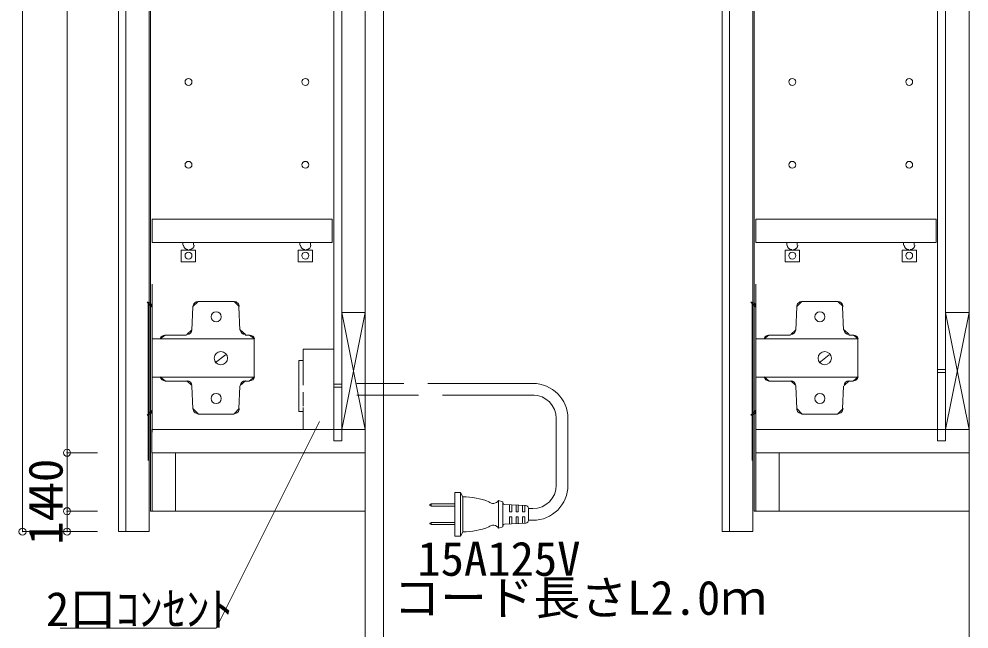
# Model space of a CAD drawing. Units: millimetres at full size, sheet at 1:8. Extents: x -1666 to 1665, y -1102 to 1102.
# Drawn here: x 556 to 1206, y -153 to 265 of the extents above; entities that cross this region are included whole.
import ezdxf
from ezdxf.enums import TextEntityAlignment as Align

# ---------------------------------------------------------------- set-up
doc = ezdxf.new("R2010")
doc.units = ezdxf.units.MM
doc.header["$LTSCALE"] = 8
doc.header["$PDMODE"] = 32
doc.header["$PDSIZE"] = 4.8
doc.linetypes.add('DASHED1', pattern=[1.8, 1.2, -0.6])
doc.layers.add('1-0', color=7, linetype='Continuous', lineweight=15)
doc.styles.add('ＭＳ ゴシック', font='')
doc.styles.get('ＭＳ ゴシック').set_extended_font_data('MS Gothic')

msp = doc.modelspace()

# ---------------------------------------------------------------- linework, layer by layer
at = {"layer": '1-0'}
for p, q in [((792.901, 761.647), (792.901, -371.655)), ((1206.353, 761.647), (1206.353, -371.655)), ((623.897, 677.817), (623.897, -86.183)), ((628.897, 677.817), (628.897, -86.183)), ((644.897, 677.817), (644.897, -86.183)), ((1037.349, 677.817), (1037.349, -86.183)), ((1042.349, 677.817), (1042.349, -86.183)), ((1058.349, 677.817), (1058.349, -86.183)), ((792.901, 662.821), (792.901, -42.183)), ((1206.353, 662.821), (1206.353, -42.183)), ((805.401, 645.625), (805.401, -371.655)), ((776.901, 629.808), (776.901, -24.014)), ((1190.353, 629.808), (1190.353, -24.014)), ((646.965, 127.796), (646.965, 111.796)), ((770.389, 127.796), (646.965, 127.796)), ((1060.417, 127.796), (1060.417, 111.796)), ((1183.84, 127.796), (1060.417, 127.796)), ((671.349, 106.701), (672.441, 106.701)), ((751.413, 106.701), (752.505, 106.701)), ((1084.8, 106.701), (1085.892, 106.701)), ((1164.865, 106.701), (1165.957, 106.701)), ((776.901, -16.183), (792.901, 63.817)), ((792.901, 62.987), (792.901, -27.013)), ((1190.353, -16.183), (1206.353, 63.817)), ((1206.353, 62.987), (1206.353, -27.013)), ((750.401, 23.817), (750.401, 38.817)), ((750.401, 38.817), (771.401, 38.817)), ((771.401, 38.817), (771.401, -16.183)), ((750.401, 31), (747.401, 31)), ((747.401, 31), (747.401, -4)), ((1190.353, 24.817), (1184.853, 24.817)), ((1190.353, 22.817), (1184.853, 22.817)), ((776.901, 14.817), (771.401, 14.817)), ((787.228, 15.317), (819.331, 15.317)), ((835.768, 15.317), (908.508, 15.317)), ((776.901, 12.817), (771.401, 12.817)), ((787.228, 7.317), (829.331, 7.317)), ((845.768, 7.317), (908.508, 7.317)), ((750.401, -4), (747.401, -4)), ((750.401, -16.183), (750.401, -1.183)), ((923.752, -8.683), (923.752, -54.405)), ((931.752, -8.683), (931.752, -54.405)), ((771.401, -16.183), (750.401, -16.183)), ((776.901, -24.014), (771.401, -24.014)), ((1190.353, -24.014), (1184.853, -24.014)), ((660.857, -32.183), (646.901, -32.183)), ((792.901, -32.183), (646.965, -32.183)), ((646.965, -32.183), (646.965, -72.183)), ((662.965, -32.183), (662.965, -72.183)), ((1074.309, -32.183), (1060.353, -32.183)), ((1206.353, -32.183), (1060.417, -32.183)), ((1060.417, -32.183), (1060.417, -72.183)), ((1076.417, -32.183), (1076.417, -72.183)), ((792.901, -72.183), (792.901, -42.183)), ((1206.353, -72.183), (1206.353, -42.183)), ((854.207, -59.32), (854.207, -74.32)), ((858.207, -59.32), (854.207, -59.32)), ((858.207, -59.32), (859.724, -62.32)), ((858.207, -74.32), (858.207, -59.32)), ((859.724, -62.32), (859.724, -74.32)), ((884.208, -64.77), (884.208, -74.32)), ((887.208, -65.77), (884.208, -64.77)), ((838.045, -67.235), (837.207, -67.72)), ((837.207, -67.72), (837.207, -68.22)), ((837.207, -68.22), (838.045, -68.705)), ((854.207, -67.235), (838.045, -67.235)), ((838.045, -67.235), (838.045, -68.705)), ((838.045, -68.705), (854.207, -68.705)), ((887.208, -74.32), (887.208, -65.77)), ((902.794, -68.238), (888.188, -67.612)), ((891.708, -72.57), (891.708, -67.763)), ((893.208, -67.827), (893.208, -72.57)), ((896.208, -72.57), (896.208, -67.956)), ((897.708, -68.02), (897.708, -72.57)), ((900.708, -72.57), (900.708, -68.149)), ((902.208, -68.213), (902.208, -72.57)), ((904.708, -74.32), (904.708, -70.236)), ((907.752, -70.405), (904.708, -70.405)), ((854.207, -74.32), (854.207, -89.321)), ((858.207, -89.321), (858.207, -74.32)), ((859.724, -74.32), (859.724, -86.321)), ((884.208, -74.32), (884.208, -83.87)), ((887.208, -82.871), (887.208, -74.32)), ((893.208, -72.57), (891.708, -72.57)), ((891.708, -76.07), (891.708, -80.878)), ((893.208, -76.07), (891.708, -76.07)), ((893.208, -80.814), (893.208, -76.07)), ((897.708, -72.57), (896.208, -72.57)), ((896.208, -76.07), (896.208, -80.685)), ((897.708, -76.07), (896.208, -76.07)), ((897.708, -80.621), (897.708, -76.07)), ((902.208, -72.57), (900.708, -72.57)), ((900.708, -76.07), (900.708, -80.492)), ((902.208, -76.07), (900.708, -76.07)), ((902.208, -80.428), (902.208, -76.07)), ((904.708, -78.405), (904.708, -74.32)), ((837.207, -80.42), (838.045, -79.935)), ((837.207, -80.92), (837.207, -80.42)), ((838.045, -81.405), (837.207, -80.92)), ((838.045, -79.935), (854.207, -79.935)), ((838.045, -81.405), (838.045, -79.935)), ((854.207, -81.405), (838.045, -81.405)), ((884.208, -83.871), (887.208, -82.871)), ((888.188, -81.029), (902.794, -80.403)), ((907.752, -78.405), (904.708, -78.405)), ((644.897, -86.183), (623.897, -86.183)), ((644.897, -85.183), (644.897, -86.183)), ((854.207, -89.321), (858.207, -89.321)), ((858.207, -89.321), (859.724, -86.321)), ((1058.349, -86.183), (1037.349, -86.183)), ((1058.349, -85.183), (1058.349, -86.183))]:
    msp.add_line(p, q, dxfattribs=at)
at = {"layer": '1-0', "color": 4, "lineweight": 9}
for p, q in [((558.237, 677.817), (558.237, -86.183)), ((588.759, 637.821), (588.759, -32.183)), ((588.759, -32.183), (609.478, -32.183)), ((588.759, -32.183), (588.759, -72.183)), ((588.759, -72.183), (609.478, -72.183)), ((588.759, -72.183), (588.759, -86.183)), ((558.237, -86.183), (609.478, -86.183)), ((588.759, -86.183), (609.478, -86.183))]:
    msp.add_line(p, q, dxfattribs=at)
at = {"layer": '1-0', "color": 1, "lineweight": 18}
for p, q in [((771.325, 244.63), (771.325, 256.64)), ((1184.776, 244.63), (1184.776, 256.64))]:
    msp.add_line(p, q, dxfattribs=at)
at = {"layer": '1-0', "color": 8, "lineweight": 18}
for p, q in [((646.961, 67.587), (643.504, 71.044)), ((678.441, 71.395), (674.984, 67.938)), ((706.646, 67.938), (703.188, 71.395)), ((1060.413, 67.587), (1056.955, 71.044)), ((1091.893, 71.395), (1088.435, 67.938)), ((1120.097, 67.938), (1116.64, 71.395)), ((670.799, 48.831), (674.252, 52.132)), ((707.377, 52.132), (710.831, 48.831)), ((1084.25, 48.831), (1087.704, 52.132)), ((1120.829, 52.132), (1124.282, 48.831)), ((655.877, 48.467), (652.53, 45.874)), ((717.09, 45.874), (713.742, 48.467)), ((1069.329, 48.467), (1065.981, 45.874)), ((1130.541, 45.874), (1127.194, 48.467)), ((652.53, 19.762), (655.877, 17.169)), ((713.742, 17.169), (717.09, 19.762)), ((1065.981, 19.762), (1069.329, 17.169)), ((1127.194, 17.169), (1130.541, 19.762)), ((674.252, 13.869), (670.799, 17.169)), ((710.831, 17.169), (707.377, 13.869)), ((1087.704, 13.869), (1084.25, 17.169)), ((1124.282, 17.169), (1120.829, 13.869)), ((643.504, -6.407), (646.961, -2.95)), ((674.984, -1.937), (678.441, -5.394)), ((703.188, -5.394), (706.646, -1.937)), ((1056.955, -6.407), (1060.413, -2.95)), ((1088.435, -1.937), (1091.893, -5.394)), ((1116.64, -5.394), (1120.097, -1.937))]:
    msp.add_line(p, q, dxfattribs=at)
at = {"layer": '1-0', "linetype": 'DASHED1'}
msp.add_line((750.401, 23.817), (750.401, -1.183), dxfattribs=at)
at = {"layer": '1-0'}
for points in [[(645.901, 632.821), (645.901, -72.183), (792.901, -72.183)], [(1059.353, 632.821), (1059.353, -72.183), (1206.353, -72.183)], [(776.901, 629.808), (771.401, 629.808), (771.401, -24.014)], [(1190.353, 629.808), (1184.853, 629.808), (1184.853, -24.014)], [(770.389, 127.796), (770.389, 111.796), (646.965, 111.796)], [(1183.84, 127.796), (1183.84, 111.796), (1060.417, 111.796)], [(675.352, 109.976), (675.352, 111.796), (668.073, 111.796), (668.073, 109.976)], [(755.417, 109.976), (755.417, 111.796), (748.138, 111.796), (748.138, 109.976)], [(1088.803, 109.976), (1088.803, 111.796), (1081.525, 111.796), (1081.525, 109.976)], [(1168.868, 109.976), (1168.868, 111.796), (1161.589, 111.796), (1161.589, 109.976)], [(792.901, 63.817), (776.901, 63.817), (792.901, -16.183)], [(1206.353, 63.817), (1190.353, 63.817), (1206.353, -16.183)], [(584.05, -152.246), (690.823, -152.246), (761.624, -10.643)], [(792.901, -16.183), (646.901, -16.183), (646.901, -32.183)], [(1206.353, -16.183), (1060.353, -16.183), (1060.353, -32.183)]]:
    msp.add_lwpolyline(points, dxfattribs=at)
for points in [[(676.808, 106.701), (676.808, 98.694), (666.982, 98.694), (666.982, 106.701)], [(756.872, 106.701), (756.872, 98.694), (747.046, 98.694), (747.046, 106.701)], [(1090.259, 106.701), (1090.259, 98.694), (1080.433, 98.694), (1080.433, 106.701)], [(1170.324, 106.701), (1170.324, 98.694), (1160.498, 98.694), (1160.498, 106.701)]]:
    msp.add_lwpolyline(points, close=True, dxfattribs=at)
at = {"layer": '1-0', "color": 8, "lineweight": 18}
for points in [[(646.961, 83.405), (646.961, -18.132), (646.961, 83.405)], [(1060.413, 83.405), (1060.413, -18.132), (1060.413, 83.405)], [(644.362, -37.407), (644.362, 71.044), (644.362, -37.407)], [(674.984, 67.756), (674.256, 51.743), (674.984, 67.756)], [(703.006, 71.395), (678.259, 71.395), (703.006, 71.395)], [(707.01, 51.743), (706.282, 67.756), (707.01, 51.743)], [(1057.813, -37.407), (1057.813, 71.044), (1057.813, -37.407)], [(1088.435, 67.756), (1087.707, 51.743), (1088.435, 67.756)], [(1116.458, 71.395), (1091.711, 71.395), (1116.458, 71.395)], [(1120.461, 51.743), (1119.733, 67.756), (1120.461, 51.743)], [(670.617, 48.467), (655.695, 48.467), (670.617, 48.467)], [(713.56, 48.467), (710.649, 48.467), (713.56, 48.467)], [(1084.068, 48.467), (1069.147, 48.467), (1084.068, 48.467)], [(1127.012, 48.467), (1124.1, 48.467), (1127.012, 48.467)], [(690.269, 29.543), (697.184, 35.002), (690.269, 29.543)], [(1103.72, 29.543), (1110.635, 35.002), (1103.72, 29.543)], [(670.617, 16.805), (655.695, 16.805), (670.617, 16.805)], [(674.984, -2.119), (674.256, 13.53), (674.984, -2.119)], [(707.01, 13.53), (706.282, -2.119), (707.01, 13.53)], [(713.56, 16.805), (710.649, 16.805), (713.56, 16.805)], [(1084.068, 16.805), (1069.147, 16.805), (1084.068, 16.805)], [(1088.435, -2.119), (1087.707, 13.53), (1088.435, -2.119)], [(1120.461, 13.53), (1119.733, -2.119), (1120.461, 13.53)], [(1127.012, 16.805), (1124.1, 16.805), (1127.012, 16.805)], [(703.006, -5.758), (678.259, -5.758), (703.006, -5.758)], [(1116.458, -5.758), (1091.711, -5.758), (1116.458, -5.758)]]:
    msp.add_lwpolyline(points, dxfattribs=at)
for points in [[(646.961, 45.92), (716.836, 45.92), (716.836, 19.717), (646.961, 19.717), (716.836, 19.717), (716.836, 45.92)], [(1060.413, 45.92), (1130.287, 45.92), (1130.287, 19.717), (1060.413, 19.717), (1130.287, 19.717), (1130.287, 45.92)]]:
    msp.add_lwpolyline(points, close=True, dxfattribs=at)
at = {"layer": '1-0', "lineweight": 18}
for centre in [(671.895, 221.885), (751.959, 221.885), (1085.346, 221.885), (1165.411, 221.885), (671.895, 165.111), (751.959, 165.111), (1085.346, 165.111), (1165.411, 165.111), (671.895, 102.879), (751.959, 102.879), (1085.346, 102.879), (1165.411, 102.879)]:
    msp.add_circle(centre, 2.365, dxfattribs=at)
at = {"layer": '1-0'}
for centre in [(671.895, 102.879), (751.959, 102.879), (1085.346, 102.879), (1165.411, 102.879)]:
    msp.add_circle(centre, 2.365, dxfattribs=at)
at = {"layer": '1-0', "color": 8, "lineweight": 18}
for centre, radius in [((690.815, 61.023), 3.457), ((690.815, 61.023), 3.457), ((1104.266, 61.023), 3.457), ((1104.266, 61.023), 3.457), ((694.09, 32.636), 4.549), ((694.09, 32.636), 4.549), ((1107.542, 32.636), 4.549), ((1107.542, 32.636), 4.549), ((690.815, 4.978), 3.457), ((690.815, 4.978), 3.457), ((1104.266, 4.978), 3.457), ((1104.266, 4.978), 3.457)]:
    msp.add_circle(centre, radius, dxfattribs=at)
at = {"layer": '1-0'}
for centre, radius, start, end in [((671.531, 110.158), 3.093, 180, 270), ((672.622, 110.158), 3.093, 270, 360), ((751.595, 110.158), 3.093, 180, 270), ((752.687, 110.158), 3.093, 270, 360), ((1084.982, 110.158), 3.093, 180, 270), ((1086.074, 110.158), 3.093, 270, 360), ((1165.047, 110.158), 3.093, 180, 270), ((1166.139, 110.158), 3.093, 270, 360), ((907.752, -8.683), 24, 0, 90), ((907.752, -8.683), 16, 0, 90), ((907.752, -54.405), 16, 270, 0), ((907.752, -54.405), 24, 270, 0), ((859.969, -109.696), 47.376, 68.23994, 90.29713), ((880.484, -62.448), 4.388, 227.73286, 328.04878), ((888.208, -66.612), 1, 179.43862, 268.87534), ((902.708, -70.236), 2, 0, 87.54598), ((859.969, -38.945), 47.376, 269.70287, 291.76006), ((880.484, -86.193), 4.388, 31.95122, 132.26714), ((888.208, -82.029), 1, 91.12466, 180.56138), ((902.708, -78.405), 2, 272.45402, 0)]:
    msp.add_arc(centre, radius, start, end, dxfattribs=at)
at = {"layer": '1-0', "color": 8, "lineweight": 18}
for centre, start, end in [((643.504, 67.587), 359.99996, 90.00004), ((678.441, 67.938), 89.99996, 180.00004), ((703.188, 67.938), 359.99996, 90.00004), ((1056.955, 67.587), 359.99996, 90.00004), ((1091.893, 67.938), 89.99996, 180.00004), ((1116.64, 67.938), 359.99996, 90.00004), ((670.799, 52.289), 269.99997, 357.39629), ((710.831, 52.289), 182.60371, 270.00003), ((1084.25, 52.289), 269.99997, 357.39629), ((1124.282, 52.289), 182.60371, 270.00003), ((655.877, 45.01), 90, 165.52001), ((713.742, 45.01), 14.47999, 90), ((1069.329, 45.01), 90, 165.52001), ((1127.194, 45.01), 14.47999, 90), ((655.877, 20.627), 194.47999, 270), ((713.742, 20.627), 270, 345.52001), ((1069.329, 20.627), 194.47999, 270), ((1127.194, 20.627), 270, 345.52001), ((670.799, 13.712), 2.60371, 90.00003), ((710.831, 13.712), 89.99997, 177.39629), ((1084.25, 13.712), 2.60371, 90.00003), ((1124.282, 13.712), 89.99997, 177.39629), ((643.504, -2.95), 269.99996, 0.00004), ((678.441, -1.937), 179.99996, 270.00004), ((703.188, -1.937), 269.99996, 0.00004), ((1056.955, -2.95), 269.99996, 0.00004), ((1091.893, -1.937), 179.99996, 270.00004), ((1116.64, -1.937), 269.99996, 0.00004)]:
    msp.add_arc(centre, 3.457, start, end, dxfattribs=at)
at = {"layer": '1-0', "color": 6}
for p in [(588.759, -32.183), (588.759, -72.183), (558.237, -86.183), (588.759, -86.183)]:
    msp.add_point(p, dxfattribs=at)

# ---------------------------------------------------------------- texts
at = {"layer": '1-0', "style": 'ＭＳ ゴシック'}
for s, p in [('40', (592.759, -68.183)), ('14', (592.759, -95.183))]:
    msp.add_text(s, height=23.46, rotation=90, dxfattribs=at).set_placement(p, align=Align.BOTTOM_LEFT)
for s, p in [('15A125V', (828.629, -123.496)), ('コード長さL2.0ｍ', (812.224, -150.208)), ('2口ｺﾝｾﾝﾄ', (574.293, -157.959))]:
    msp.add_text(s, height=23.46, dxfattribs=at).set_placement(p, align=Align.BOTTOM_LEFT)

doc.saveas('drawing.dxf')
